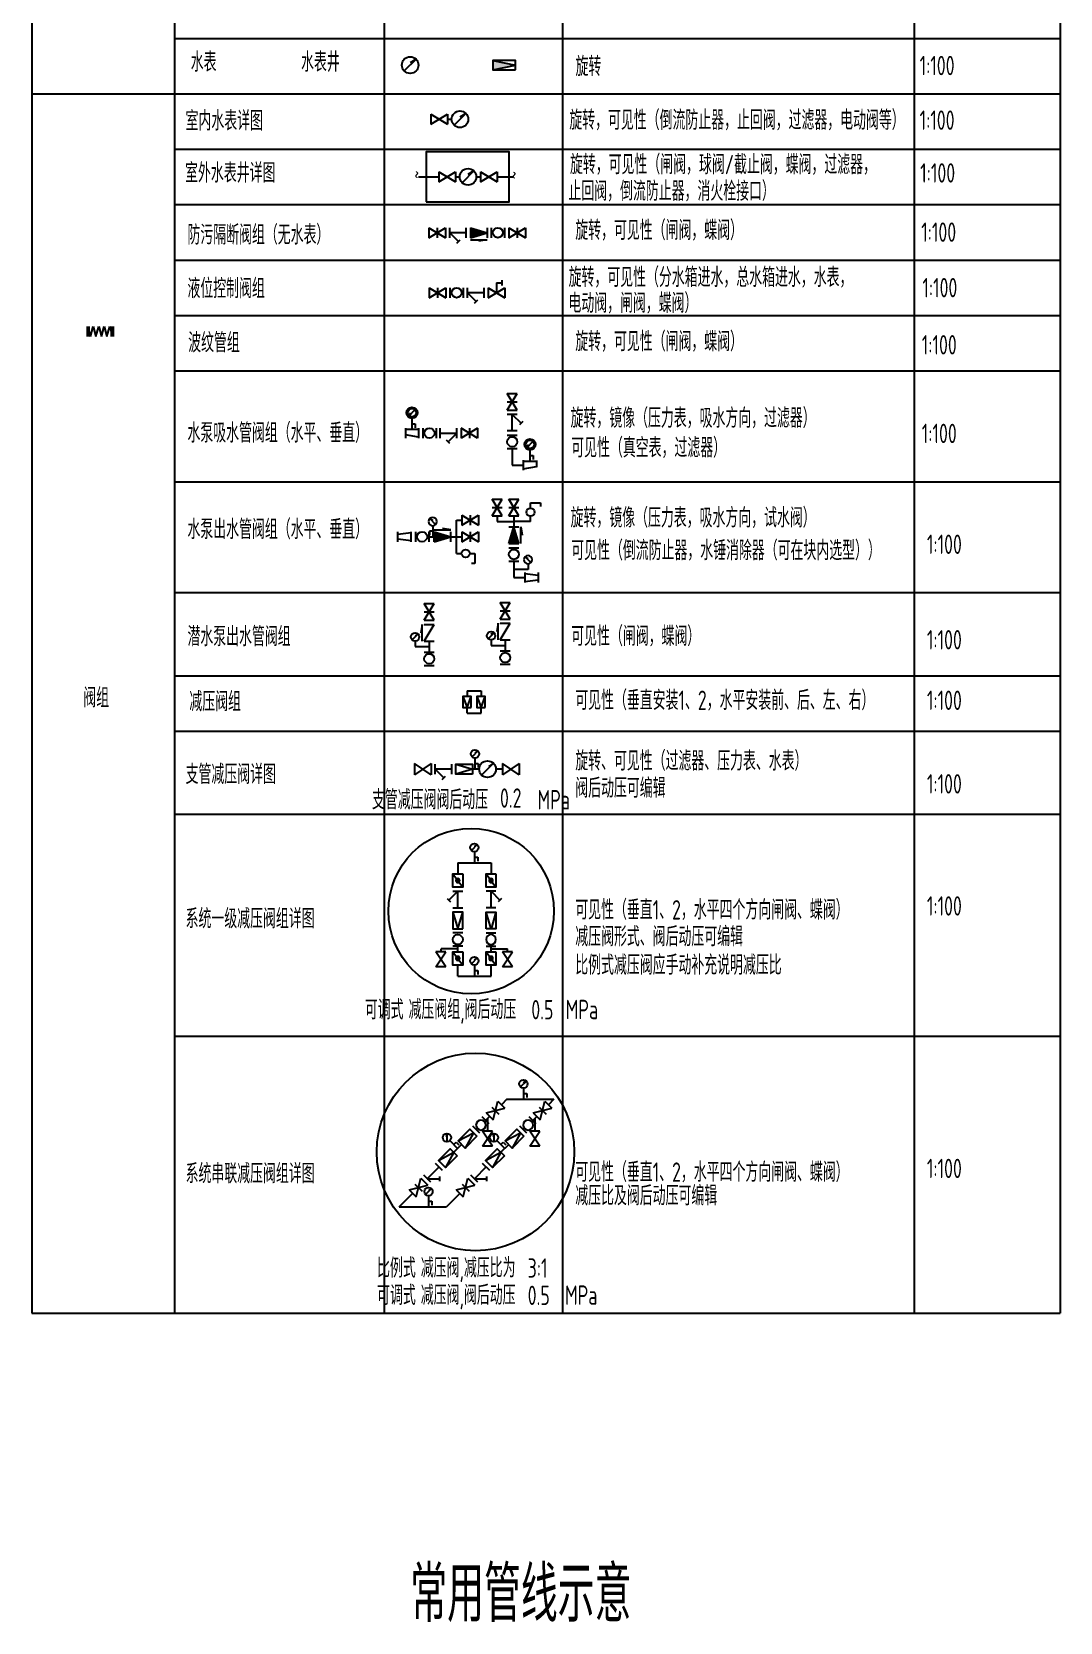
# Model space of a CAD drawing. Extents: x -84241 to 2571207, y -257021 to 1687411.
# Drawn here: x 50482 to 69038, y -29466 to -773 of the extents above; entities that cross this region are included whole.
import ezdxf

# ---------------------------------------------------------------- set-up
doc = ezdxf.new("R2010")
doc.units = 0
doc.header["$LTSCALE"] = 1000
doc.linetypes.add('DASHED', pattern=[0.75, 0.5, -0.25])
doc.layers.get('0').update_dxf_attribs({"linetype": 'CONTINUOUS'})
for name, color, linetype in [('W-DRAI-SEWA-PIPE', 4, 'DASHED'), ('W-FRPT-HYDT-PIPE', 1, 'CONTINUOUS'), ('W-NOTE', 40, 'CONTINUOUS'), ('W-NOTE-NAME', 40, 'CONTINUOUS'), ('W-WSUP-COOL-PIPE', 3, 'CONTINUOUS'), ('W-WSUP-EQPM', 40, 'CONTINUOUS'), ('W-WSUP-NOTE', 40, 'CONTINUOUS')]:
    doc.layers.add(name, color=color, linetype=linetype)
doc.styles.add('TH-STYLE1', font='STFANGSO.TTF', dxfattribs={"width": 0.8})
doc.styles.add('TH-STYLE3', font='tssdeng.shx', dxfattribs={"width": 0.7, "bigfont": 'tssdchn.shx'})

# ---------------------------------------------------------------- blocks, each defined once
blk = doc.blocks.new('可曲绕橡胶接头')
for p, q in [((0, 90), (0, -90)), ((240, 90), (240, -90))]:
    blk.add_line(p, q)
blk.add_circle((120, 0), 90)
blk = doc.blocks.new('压力表2')
for p, q in [((-202, 228), (-308, 122)), ((-202, 228), (-257, 195)), ((-255, 100), (-255, 0)), ((-255, 0), (0, 0))]:
    blk.add_line(p, q)
blk.add_circle((-255, 175), 75)
blk = doc.blocks.new('同心异径管')
for p, q in [((0, 90), (0, -90)), ((0, 72), (240, 42)), ((240, 90), (240, -90)), ((0, -72), (240, -42))]:
    blk.add_line(p, q)
blk = doc.blocks.new('防污隔断阀')
blk.add_hatch(color=256).paths.add_polyline_path([(300, -90), (300, 90), (0, 0)])
for p, q in [((0, 90), (0, -90)), ((300, 90), (0, 0)), ((300, -90), (0, 0)), ((300, 90), (300, -90)), ((300, -126), (0, -126)), ((0, -126), (150, -150))]:
    blk.add_line(p, q)
blk = doc.blocks.new('闸阀')
for p, q in [((0, 90), (0, -90)), ((0, 90), (300, -90)), ((0, -90), (300, 90)), ((150, 90), (150, -90)), ((300, 90), (300, -90))]:
    blk.add_line(p, q)
blk = doc.blocks.new('*U239')
for p, q in [((300, 239), (300, 332)), ((300, 332), (480, 332)), ((480, 332), (480, 270)), ((300, 0), (0, 0)), ((300, 0), (300, 93))]:
    blk.add_line(p, q)
blk.add_circle((300, 166), 73.3)
blk = doc.blocks.new('*U241')
for p, q in [((-740, 1115), (-740, 1015)), ((-740, 1015), (-440, 1015)), ((-440, 1115), (-440, 915)), ((-440, 300), (-440, 0)), ((-440, 0), (-240, 0))]:
    blk.add_line(p, q)
at = {"layer": 'W-WSUP-EQPM', "rotation": 90}
for name, p in [('闸阀', (-740, 1115)), ('闸阀', (-440, 1115)), ('可曲绕橡胶接头', (-440, 300))]:
    blk.add_blockref(name, p, dxfattribs=at)
at = {"layer": 'W-WSUP-EQPM'}
for name, p in [('*U239', (-440, 1015)), ('同心异径管', (-240, 0))]:
    blk.add_blockref(name, p, dxfattribs=at)
at = {"layer": 'W-WSUP-EQPM', "xscale": -1, "rotation": 90}
blk.add_blockref('防污隔断阀', (-440, 915), dxfattribs=at)
at = {"layer": 'W-WSUP-EQPM', "xscale": -1}
blk.add_blockref('压力表2', (-440, 150), dxfattribs=at)
blk = doc.blocks.new('*U240')
blk.add_line((0, 440), (0, 240))
at = {"layer": 'W-WSUP-EQPM'}
for p, q in [((-126, 740), (-150, 590)), ((-126, 440), (-126, 740)), ((-90, 740), (90, 740)), ((-90, 440), (90, 740)), ((-90, 440), (90, 440))]:
    blk.add_line(p, q, dxfattribs=at)
at = {"layer": 'W-WSUP-EQPM', "rotation": 90}
for name, p in [('闸阀', (0, 815)), ('可曲绕橡胶接头', (0, 0))]:
    blk.add_blockref(name, p, dxfattribs=at)
at = {"layer": 'W-WSUP-EQPM'}
blk.add_blockref('压力表2', (0, 340), dxfattribs=at)
blk = doc.blocks.new('真空表')
for p, q in [((-53, 247), (53, 353)), ((-53, 247), (-20, 302)), ((0, 200), (0, 0)), ((0, 100), (60, 100)), ((60, 100), (60, 30))]:
    blk.add_line(p, q)
for radius in [100, 75]:
    blk.add_circle((0, 300), radius)
blk = doc.blocks.new('Y型过滤器')
for p, q in [((0, -90), (0, 90)), ((300, 0), (0, 0)), ((0, 0), (159, -159)), ((300, -90), (300, 90)), ((128, -189), (189, -128))]:
    blk.add_line(p, q)
blk = doc.blocks.new('*U304')
at = {"layer": 'W-WSUP-EQPM'}
for p, q in [((0, 90), (0, -90)), ((240, 66), (0, 66)), ((240, 90), (240, -90)), ((315, 90), (315, -90)), ((555, 90), (555, -90)), ((1305, 90), (1005, -90)), ((1305, -90), (1005, 90)), ((1005, 90), (1005, -90)), ((1155, 90), (1155, -90)), ((1305, 90), (1305, -90)), ((240, -72), (0, -30))]:
    blk.add_line(p, q, dxfattribs=at)
blk.add_circle((435, 0), 90, dxfattribs=at)
blk.add_blockref('真空表', (120, 66), dxfattribs=at)
at = {"layer": 'W-WSUP-EQPM', "xscale": -1}
blk.add_blockref('Y型过滤器', (930, 0), dxfattribs=at)
blk = doc.blocks.new('*U299')
at = {"layer": 'W-WSUP-EQPM'}
for p, q in [((0, 90), (0, -90)), ((0, 90), (300, -90)), ((0, -90), (300, 90)), ((150, 90), (150, -90)), ((300, 90), (300, -90)), ((1065, 90), (1365, -90)), ((1065, -90), (1365, 90)), ((1065, 90), (1065, -90)), ((1215, 180), (1215, 0)), ((1215, 180), (1311, 180)), ((1311, 228), (1311, 132)), ((1365, 90), (1365, -90))]:
    blk.add_line(p, q, dxfattribs=at)
for name, p in [('可曲绕橡胶接头', (375, 0)), ('Y型过滤器', (690, 0))]:
    blk.add_blockref(name, p, dxfattribs=at)
blk = doc.blocks.new('*U298')
for name, p in [('闸阀', (0, 0)), ('Y型过滤器', (375, 0)), ('可曲绕橡胶接头', (1125, 0)), ('闸阀', (1440, 0))]:
    blk.add_blockref(name, p)
at = {"xscale": -1}
blk.add_blockref('防污隔断阀', (1050, 0), dxfattribs=at)
blk = doc.blocks.new('水表井')
blk.add_hatch(color=256).paths.add_polyline_path([(0, 85), (0, -85), (410, 0)])
for p in [(0, 85), (0, -85)]:
    blk.add_line(p, (410, 0))
blk.add_lwpolyline([(410, -85), (410, 85), (0, 85), (0, -85)], close=True)
blk = doc.blocks.new('水表1')
at = {"layer": 'W-WSUP-EQPM'}
for q in [(-106, -106), (-3, 41)]:
    blk.add_line((106, 106), q, dxfattribs=at)
blk.add_circle((0, 0), 150, dxfattribs=at)
blk = doc.blocks.new('*U296')
at = {"layer": 'W-WSUP-COOL-PIPE'}
blk.add_line((300, 0), (375, 0), dxfattribs=at)
at = {"layer": 'W-WSUP-EQPM'}
for p, q in [((0, 90), (0, -90)), ((0, 90), (300, -90)), ((0, -90), (300, 90)), ((300, 90), (300, -90)), ((631, 106), (419, -106)), ((631, 106), (522, 41))]:
    blk.add_line(p, q, dxfattribs=at)
blk.add_circle((525, 0), 150, dxfattribs=at)
blk = doc.blocks.new('*U297')
blk.add_lwpolyline([(-290, -450), (1210, -450), (1210, 450), (-290, 450)], close=True)
at = {"layer": 'W-WSUP-COOL-PIPE'}
for p, q in [((-426, 0), (-60, 0)), ((240, 0), (315, 0)), ((615, 0), (690, 0)), ((990, 0), (1274, 0))]:
    blk.add_line(p, q, dxfattribs=at)
at = {"layer": 'W-WSUP-EQPM'}
for p, q in [((-60, 90), (-60, -90)), ((-60, 90), (240, -90)), ((-60, -90), (240, 90)), ((240, 90), (240, -90)), ((571, 106), (359, -106)), ((571, 106), (462, 41)), ((690, 90), (690, -90)), ((690, 90), (990, -90)), ((690, -90), (990, 90)), ((990, 90), (990, -90))]:
    blk.add_line(p, q, dxfattribs=at)
blk.add_circle((465, 0), 150, dxfattribs=at)
at = {"layer": 'W-NOTE', "style": 'TH-STYLE1', "width": 0.8}
for p in [(-586, 108), (1172, 99)]:
    blk.add_text('~', height=250, rotation=270, dxfattribs=at).set_placement(p)
blk = doc.blocks.new('偏心异径管')
for p, q in [((0, 90), (0, -90)), ((0, 71), (240, 71)), ((240, 83), (240, -36)), ((0, -67), (240, -25))]:
    blk.add_line(p, q)
blk = doc.blocks.new('*U305')
for p, q in [((0, 300), (0, 0)), ((0, 0), (200, 0))]:
    blk.add_line(p, q)
at = {"layer": 'W-WSUP-EQPM', "rotation": 90}
for name, p in [('闸阀', (0, 990)), ('可曲绕橡胶接头', (0, 300))]:
    blk.add_blockref(name, p, dxfattribs=at)
at = {"layer": 'W-WSUP-EQPM', "xscale": -1, "rotation": 90}
blk.add_blockref('Y型过滤器', (0, 915), dxfattribs=at)
at = {"layer": 'W-WSUP-EQPM'}
for name, p in [('真空表', (320, 71)), ('偏心异径管', (200, 0))]:
    blk.add_blockref(name, p, dxfattribs=at)
blk = doc.blocks.new('压力表')
for p, q in [((53, 328), (-53, 222)), ((53, 328), (-2, 295)), ((0, 200), (0, 0)), ((0, 100), (60, 100)), ((60, 100), (60, 30))]:
    blk.add_line(p, q)
blk.add_circle((0, 275), 75)
blk = doc.blocks.new('*U238')
for p, q in [((300, 239), (300, 332)), ((300, 332), (480, 332)), ((480, 332), (480, 270)), ((300, 0), (0, 0)), ((300, 0), (300, 93))]:
    blk.add_line(p, q)
blk.add_circle((300, 166), 73.3)
blk = doc.blocks.new('*U306')
for p, q in [((1055, 0), (1055, 300)), ((1055, 300), (1155, 300)), ((555, 0), (655, 0)), ((955, 0), (1155, 0))]:
    blk.add_line(p, q)
at = {"layer": 'W-WSUP-EQPM', "xscale": -1}
blk.add_blockref('压力表', (626, 0), dxfattribs=at)
at = {"layer": 'W-WSUP-EQPM'}
for name, p in [('闸阀', (1155, 300)), ('可曲绕橡胶接头', (315, 0)), ('闸阀', (1155, 0))]:
    blk.add_blockref(name, p, dxfattribs=at)
for name, p, rotation in [('同心异径管', (240, 0), 180), ('防污隔断阀', (955, 0), 180), ('*U238', (1055, 0), 270)]:
    blk.add_blockref(name, p, dxfattribs=dict(at, rotation=rotation))
blk = doc.blocks.new('*U336')
for p, q in [((0, 400), (250, 400)), ((0, 400), (0, 300)), ((250, 400), (250, 300)), ((0, 0), (0, 100)), ((0, 0), (250, 0)), ((250, 0), (250, 100))]:
    blk.add_line(p, q)
at = {"layer": 'W-WSUP-EQPM'}
for p, q in [((-75, 300), (0, 100)), ((0, 100), (75, 300)), ((175, 300), (250, 100)), ((250, 100), (325, 300))]:
    blk.add_line(p, q, dxfattribs=at)
for points in [[(75, 100), (75, 300), (-75, 300), (-75, 100)], [(325, 100), (325, 300), (175, 300), (175, 100)]]:
    blk.add_lwpolyline(points, close=True, dxfattribs=at)
blk = doc.blocks.new('减压阀')
for p, q in [((300, 0), (0, 90)), ((0, -90), (300, 0))]:
    blk.add_line(p, q)
blk.add_lwpolyline([(300, 90), (0, 90), (0, -90), (300, -90)], close=True)
blk = doc.blocks.new('*U290')
for p, q in [((-150, -100), (-150, 100)), ((-150, 100), (150, -100)), ((-150, -100), (150, 100)), ((150, -100), (150, 100))]:
    blk.add_line(p, q)
blk = doc.blocks.new('*U211')
h = blk.add_hatch(color=256)
h.paths.add_polyline_path([(151, -19, 0.135933), (156, 0, 0.760667), (89, 19)])
h.paths.add_polyline_path([(89, 19, 0.135933), (84, 0, 0.760667), (151, -19)])
blk.add_line((0, 90), (240, -90))
blk.add_lwpolyline([(0, -90), (240, -90), (240, 90), (0, 90)], close=True)
blk.add_circle((120, 0), 36)
blk = doc.blocks.new('*U335')
for p, q in [((-2723, 2916), (-2123, 2916)), ((-2723, 2916), (-2723, 2716)), ((-2123, 2916), (-2123, 2716)), ((-2723, 1361), (-3023, 1361)), ((-3023, 1311), (-3023, 1361)), ((-2723, 1311), (-2723, 1411)), ((-2123, 1311), (-2123, 1411)), ((-2123, 1361), (-1823, 1361)), ((-1823, 1311), (-1823, 1361)), ((-2723, 871), (-2723, 1071)), ((-2723, 871), (-2123, 871)), ((-2123, 871), (-2123, 1071))]:
    blk.add_line(p, q)
at = {"layer": 'W-WSUP-EQPM'}
blk.add_circle((-2481, 2043), 1493, dxfattribs=at)
for p in [(-2423, 2916), (-2423, 871)]:
    blk.add_blockref('压力表', p, dxfattribs=at)
at = {"layer": 'W-WSUP-EQPM', "xscale": -1, "rotation": 90}
for name, p in [('*U211', (-2723, 2716)), ('*U211', (-2123, 2716)), ('Y型过滤器', (-2123, 2401)), ('减压阀', (-2123, 2026)), ('可曲绕橡胶接头', (-2123, 1651)), ('*U211', (-2723, 1311)), ('*U211', (-2123, 1311))]:
    blk.add_blockref(name, p, dxfattribs=at)
at = {"layer": 'W-WSUP-EQPM', "rotation": 270}
for name, p in [('Y型过滤器', (-2723, 2401)), ('减压阀', (-2723, 2026)), ('可曲绕橡胶接头', (-2723, 1651))]:
    blk.add_blockref(name, p, dxfattribs=at)
at = {"layer": 'W-WSUP-EQPM', "xscale": 0.9, "yscale": 0.9, "zscale": 0.9, "rotation": 90}
for p in [(-3028, 1176), (-1828, 1176)]:
    blk.add_blockref('*U290', p, dxfattribs=at)
at = {"layer": 'W-WSUP-EQPM', "style": 'TH-STYLE3', "width": 0.7}
for tag, p in [('可调式', (-4399, 90)), ('YL', (-1396, 90))]:
    blk.add_attdef(tag, p, '', height=350, dxfattribs=at)
at = {"layer": 'W-WSUP-NOTE', "style": 'TH-STYLE3', "width": 0.7}
blk.add_text('减压阀组,阀后动压      MPa', height=350, dxfattribs=at).set_placement((-3610, 94))
blk = doc.blocks.new('*U337')
for p, q in [((565, 2733), (466, 2634)), ((564, 2733), (1414, 2733)), ((1414, 2733), (1315, 2634)), ((253, 2422), (182, 2351)), ((218, 2387), (218, 2157)), ((1103, 2422), (1032, 2351)), ((1068, 2387), (1068, 2157)), ((-394, 1775), (-252, 1916)), ((456, 1775), (598, 1916)), ((-1377, 792), (-1235, 934)), ((-1235, 934), (-1136, 1033)), ((-286, 1033), (-527, 792)), ((-1377, 792), (-527, 792))]:
    blk.add_line(p, q)
at = {"layer": 'W-WSUP-EQPM'}
blk.add_circle((0, 1782), 1782, dxfattribs=at)
for p in [(864, 2733), (-849, 792)]:
    blk.add_blockref('压力表', p, dxfattribs=at)
at = {"layer": 'W-WSUP-EQPM', "rotation": 45}
for name, p in [('闸阀', (253, 2422)), ('闸阀', (1103, 2422)), ('压力表', (-323, 1846)), ('压力表', (527, 1846)), ('Y型过滤器', (-871, 1298)), ('Y型过滤器', (-21, 1298)), ('闸阀', (-1136, 1033)), ('闸阀', (-286, 1033))]:
    blk.add_blockref(name, p, dxfattribs=at)
at = {"layer": 'W-WSUP-EQPM', "xscale": -1, "rotation": 225}
for name, p in [('可曲绕橡胶接头', (13, 2182)), ('可曲绕橡胶接头', (863, 2182)), ('减压阀', (-252, 1916)), ('减压阀', (598, 1916)), ('减压阀', (-606, 1563)), ('减压阀', (244, 1563))]:
    blk.add_blockref(name, p, dxfattribs=at)
at = {"layer": 'W-WSUP-EQPM', "xscale": 0.9, "yscale": 0.9, "zscale": 0.9, "rotation": 90}
for p in [(218, 2022), (1068, 2022)]:
    blk.add_blockref('*U290', p, dxfattribs=at)
at = {"layer": 'W-WSUP-EQPM', "style": 'TH-STYLE3', "width": 0.7}
for tag, p in [('比例式', (-1777, -488)), ('XL', (940, -488)), ('可调式', (-1777, -981)), ('YL', (940, -981))]:
    blk.add_attdef(tag, p, '', height=350, dxfattribs=at)
at = {"layer": 'W-WSUP-NOTE', "style": 'TH-STYLE3', "width": 0.7}
for s, p in [('减压阀,减压比为      ', (-988, -484)), ('减压阀,阀后动压      MPa', (-988, -977))]:
    blk.add_text(s, height=350, dxfattribs=at).set_placement(p)
blk = doc.blocks.new('*U334')
for p, q in [((1380, -10), (1260, -10)), ((1380, -10), (1260, -10)), ((1800, -10), (1680, -10))]:
    blk.add_line(p, q)
at = {"layer": 'W-WSUP-EQPM'}
for q in [(1424, -116), (1545, 41)]:
    blk.add_line((1636, 96), q, dxfattribs=at)
blk.add_circle((1530, -10), 150, dxfattribs=at)
for name, p in [('压力表', (1303, -10)), ('Y型过滤器', (585, -10))]:
    blk.add_blockref(name, p, dxfattribs=at)
at = {"layer": 'W-WSUP-EQPM', "xscale": 1.00002736253465, "yscale": 1.00002736253465, "zscale": 1.00002736253465, "rotation": 180}
for p in [(360, -10), (1950, -10)]:
    blk.add_blockref('*U290', p, dxfattribs=at)
at = {"layer": 'W-WSUP-EQPM', "xscale": -1, "rotation": 180}
blk.add_blockref('减压阀', (960, -10), dxfattribs=at)
at = {"layer": 'W-WSUP-EQPM', "style": 'TH-STYLE3', "width": 0.7}
blk.add_attdef('AL', (1754, -706), '', height=350, dxfattribs=at)
at = {"layer": 'W-WSUP-NOTE', "style": 'TH-STYLE3', "width": 0.7}
blk.add_text('支管减压阀阀后动压      MPa', height=350, dxfattribs=at).set_placement((-555, -737))
blk = doc.blocks.new('波纹管1')
for p, q in [((0, 90), (0, -90)), ((35, 90), (35, -90)), ((60, -90), (110, 90)), ((110, 90), (160, -90)), ((160, -90), (210, 90)), ((210, 90), (260, -90)), ((210, 90), (260, -90)), ((260, -90), (310, 90)), ((260, -90), (310, 90)), ((310, 90), (360, -90)), ((310, 90), (360, -90)), ((360, -90), (410, 90)), ((360, -90), (410, 90)), ((410, 90), (435, 0)), ((435, 90), (435, -90)), ((470, 90), (470, -90)), ((35, 0), (60, -90))]:
    blk.add_line(p, q)
blk = doc.blocks.new('潜水泵出水管阀组-AI')
blk.add_line((0, 440), (0, 240))
at = {"layer": 'W-WSUP-EQPM'}
for p, q in [((-126, 740), (-150, 590)), ((-126, 440), (-126, 740)), ((-90, 740), (90, 740)), ((-90, 440), (90, 740)), ((-90, 440), (90, 440))]:
    blk.add_line(p, q, dxfattribs=at)
at = {"layer": 'W-WSUP-EQPM', "rotation": 90}
for name, p in [('闸阀', (0, 815)), ('可曲绕橡胶接头', (0, 0))]:
    blk.add_blockref(name, p, dxfattribs=at)
at = {"layer": 'W-WSUP-EQPM'}
blk.add_blockref('压力表2', (0, 340), dxfattribs=at)

msp = doc.modelspace()

# ---------------------------------------------------------------- linework, layer by layer
for p, q in [((50481.5662, 17109.1701), (50481.5662, -23890.8299)), ((53058.5728, 17109.1701), (53058.5728, -23890.8299)), ((56838.0523, 17109.1701), (56838.0523, -23890.8299)), ((60056.6525, 17109.1701), (60056.6525, -23890.8299)), ((66401.3077, 17109.1701), (66401.3077, -23890.8299)), ((69037.8242, 17109.1701), (69037.8242, -23890.8299)), ((53058.5728, -890.8299), (69037.8242, -890.8299)), ((50481.5662, -1890.8299), (69037.8242, -1890.8299)), ((53058.5728, -2890.8299), (69037.8242, -2890.8299)), ((53058.5728, -3890.8299), (69037.8242, -3890.8299)), ((53058.5728, -4890.8299), (69037.8242, -4890.8299)), ((53058.5728, -5890.8299), (69037.8242, -5890.8299)), ((53058.5728, -6890.8299), (69037.8242, -6890.8299)), ((53058.5728, -8890.8299), (69037.8242, -8890.8299)), ((53058.5728, -10890.8299), (69037.8242, -10890.8299)), ((53058.5728, -12390.8299), (69037.8242, -12390.8299)), ((53058.5728, -13390.8299), (69037.8242, -13390.8299)), ((53058.5728, -14890.8299), (69037.8242, -14890.8299)), ((53058.5728, -18890.8299), (69037.8242, -18890.8299)), ((50481.5662, -23890.8299), (69037.8242, -23890.8299))]:
    msp.add_line(p, q)

# ---------------------------------------------------------------- block references
for name, p in [('水表1', (57308.7383, -1373.1998)), ('波纹管1', (51478.0925, -6179.2098)), ('潜水泵出水管阀组-AI', (59023.9608, -12183.8299))]:
    msp.add_blockref(name, p)
at = {"layer": 'W-DRAI-SEWA-PIPE'}
msp.add_blockref('*U240', (57653.1431, -12204.086), dxfattribs=at)
at = {"layer": 'W-FRPT-HYDT-PIPE'}
for name, p in [('*U305', (59150.6563, -8589.3836)), ('*U241', (59620.1536, -10620.8686)), ('*U306', (57088.9103, -9883.6378))]:
    msp.add_blockref(name, p, dxfattribs=at)
ref = msp.add_blockref('*U335', (60890.338, -18680.8982), dxfattribs=at)
ref.add_attrib('可调式', '可调式', (56491.1582, -18590.6305), dxfattribs={"layer": 'W-WSUP-EQPM', "color": 7, "height": 350, "style": 'TH-STYLE3', "width": 0.7})
ref.add_attrib('YL', '0.5', (59494.6508, -18590.6305), dxfattribs={"layer": 'W-WSUP-EQPM', "color": 7, "height": 350, "style": 'TH-STYLE3', "width": 0.7})
ref = msp.add_blockref('*U337', (58488.6267, -22763.3782), dxfattribs=at)
ref.add_attrib('YL', '0.5', (59429.1122, -23744.2852), dxfattribs={"layer": 'W-WSUP-EQPM', "color": 7, "height": 350, "style": 'TH-STYLE3', "width": 0.7})
ref.add_attrib('可调式', '可调式', (56711.6031, -23744.2852), dxfattribs={"layer": 'W-WSUP-EQPM', "height": 350, "style": 'TH-STYLE3', "width": 0.7})
ref.add_attrib('XL', '3:1', (59429.1122, -23251.3447), dxfattribs={"layer": 'W-WSUP-EQPM', "color": 7, "height": 350, "style": 'TH-STYLE3', "width": 0.7})
ref.add_attrib('比例式', '比例式', (56711.6031, -23251.3447), dxfattribs={"layer": 'W-WSUP-EQPM', "height": 350, "style": 'TH-STYLE3', "width": 0.7})
at = {"layer": 'W-WSUP-COOL-PIPE'}
msp.add_blockref('*U336', (58336.9175, -13063.741), dxfattribs=at)
ref = msp.add_blockref('*U334', (57174.6521, -14066.038), dxfattribs=at)
ref.add_attrib('AL', '0.2', (58929.11, -14772.2964), dxfattribs={"layer": 'W-WSUP-EQPM', "color": 7, "height": 350, "style": 'TH-STYLE3', "width": 0.7})
at = {"layer": 'W-WSUP-EQPM'}
for name, p in [('水表井', (58798.9995, -1373.1998)), ('*U296', (57682.1542, -2351.2849)), ('*U297', (57887.2858, -3389.3272)), ('*U298', (57646.9491, -4397.0994)), ('*U299', (57651.9726, -5480.4358)), ('*U304', (57221.5175, -8012.709))]:
    msp.add_blockref(name, p, dxfattribs=at)

# ---------------------------------------------------------------- texts
at = {"layer": 'W-NOTE', "style": 'TH-STYLE3', "width": 0.7}
for s, p in [('水表', (53349.4967, -1493.717)), ('水表井', (55340.4106, -1493.717)), ('旋转', (60292.702, -1573.4847)), ('1:100', (66501.4384, -1556.5057)), ('室内水表详图', (53255.9439, -2553.8189)), ('旋转，可见性（倒流防止器，止回阀，过滤器，电动阀等）', (60180.1617, -2541.4441)), ('1:100', (66501.2758, -2541.7294)), ('室外水表井详图', (53247.7502, -3493.717)), ('旋转，可见性（闸阀，球阀/截止阀，蝶阀，过滤器，', (60191.725, -3342.6799)), ('1:100', (66512.0913, -3493.717)), ('止回阀，倒流防止器，消火栓接口）', (60165.0556, -3822.4448)), ('防污隔断阀组（无水表）', (53290.0062, -4610.9672)), ('旋转，可见性（闸阀，蝶阀）', (60288.0859, -4529.2548)), ('1:100', (66530.2099, -4562.0266)), ('旋转，可见性（分水箱进水，总水箱进水，水表，', (60167.9786, -5377.3331)), ('液位控制阀组', (53290.0062, -5578.5969)), ('电动阀，闸阀，蝶阀）', (60165.0556, -5843.833)), ('1:100', (66551.1708, -5563.4434)), ('波纹管组', (53303.7929, -6556.3169)), ('旋转，可见性（闸阀，蝶阀）', (60288.0859, -6535.9366)), ('1:100', (66541.0713, -6594.7744)), ('旋转，镜像（压力表，吸水方向，过滤器）', (60203.41, -7916.7449)), ('水泵吸水管阀组（水平、垂直）', (53290.0062, -8183.8209)), ('1:100', (66541.0713, -8193.717)), ('可见性（真空表，过滤器）', (60215.3637, -8452.43)), ('旋转，镜像（压力表，吸水方向，试水阀）', (60203.41, -9715.45)), ('水泵出水管阀组（水平、垂直）', (53290.0062, -9924.153)), ('可见性（倒流防止器，水锤消除器（可在块内选型））', (60215.3637, -10305.6413)), ('1:100', (66632.7411, -10193.717)), ('潜水泵出水管阀组', (53290.0062, -11858.1551)), ('可见性（闸阀，蝶阀）', (60215.3637, -11851.4864)), ('1:100', (66632.7411, -11916.4174)), ('阀组', (51411.2082, -12962.3634)), ('可见性（垂直安装1、2，水平安装前、后、左、右）', (60288.0859, -13008.3995)), ('减压阀组', (53324.8438, -13031.3922)), ('1:100', (66632.7411, -13008.3995)), ('旋转、可见性（过滤器、压力表、水表）', (60288.0859, -14102.0798)), ('支管减压阀详图', (53257.0796, -14344.7726)), ('阀后动压可编辑', (60288.0859, -14592.476)), ('1:100', (66632.7411, -14515.9529)), ('系统一级减压阀组详图', (53257.0796, -16949.335)), ('可见性（垂直1、2，水平四个方向闸阀、蝶阀）', (60288.0859, -16788.9376)), ('1:100', (66632.7411, -16718.7074)), ('减压阀形式、阀后动压可编辑', (60288.0859, -17271.9673)), ('比例式减压阀应手动补充说明减压比', (60288.0859, -17785.9406)), ('系统串联减压阀组详图', (53257.0796, -21547.9078)), ('可见性（垂直1、2，水平四个方向闸阀、蝶阀）', (60288.0859, -21521.0622)), ('1:100', (66632.7411, -21454.4508)), ('减压比及阀后动压可编辑', (60288.0859, -21946.5357))]:
    msp.add_text(s, height=350, dxfattribs=at).set_placement(p)
at = {"layer": 'W-NOTE-NAME', "style": 'TH-STYLE3', "width": 0.7}
msp.add_text('常用管线示意', height=1000, dxfattribs=at).set_placement((57311.0594, -29460.2205))

doc.saveas('drawing.dxf')
